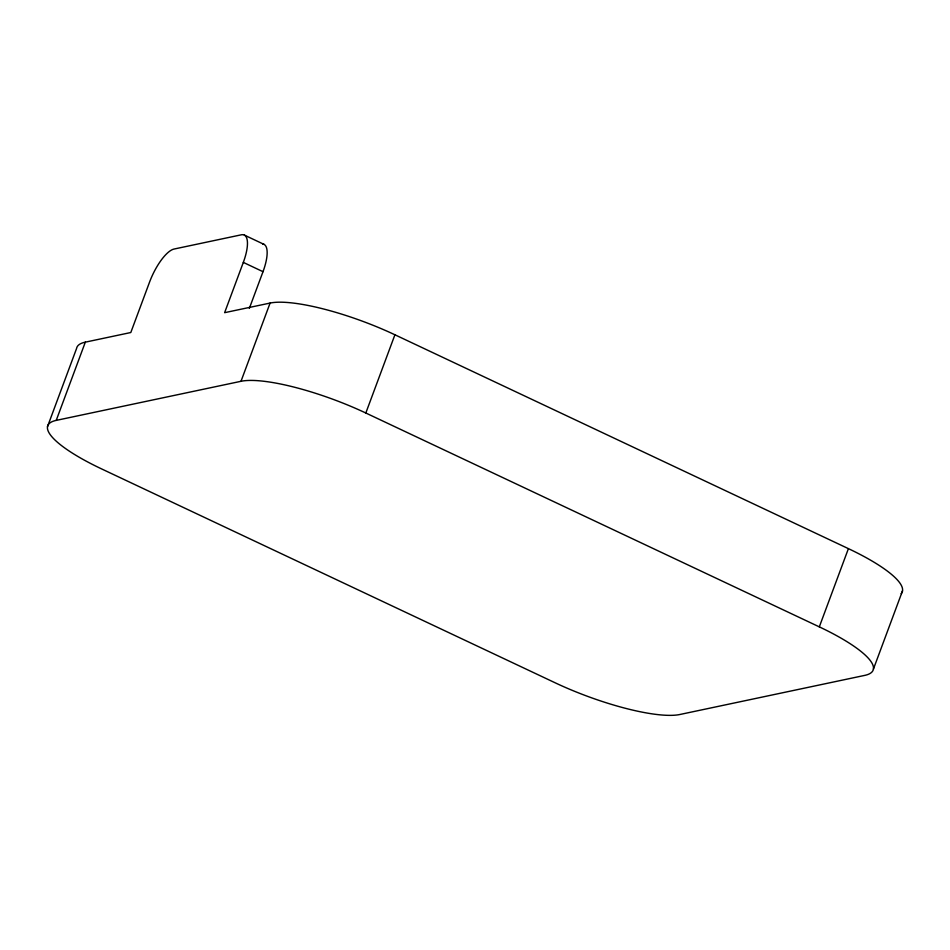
<?xml version="1.0" encoding="UTF-8"?>
<svg xmlns="http://www.w3.org/2000/svg" width="950" height="950" viewBox="0 0 950 950"><rect width="100%" height="100%" fill="white"/><g stroke="black" fill="none" stroke-linecap="round" stroke-linejoin="round"><path stroke-width="1.43" d="M47.5 426.657L76.594 348.424A99.821 23.133 20.4 0 1 85.322 342.154L130.803 332.524L149.506 282.245A33.345 11.151 -64.8 0 1 174.076 249.042L241.348 234.804A33.345 11.151 -64.8 0 1 243.319 262.402L224.616 312.681L270.097 303.062A99.821 23.133 20.4 0 1 394.915 334.78L848.409 548.637A99.821 23.133 20.4 0 1 901.158 593.631M56.228 420.387L241.003 381.294A99.821 23.133 20.4 0 1 365.821 413.012L819.316 626.869A99.821 23.133 20.4 0 1 864.678 675.403L679.903 714.495A99.821 23.133 20.4 0 1 555.085 682.765L101.591 468.908A99.821 23.133 20.4 0 1 56.228 420.387L85.322 342.154M249.351 308.37L263.007 271.688A33.345 11.151 -64.8 0 0 262.675 243.984M241.003 381.294L270.097 303.062M365.821 413.012L394.915 334.78M819.316 626.869L848.409 548.637M873.406 669.133L902.5 590.9M244.399 235.113L264.088 244.399M243.319 262.402L263.007 271.688"/></g></svg>
